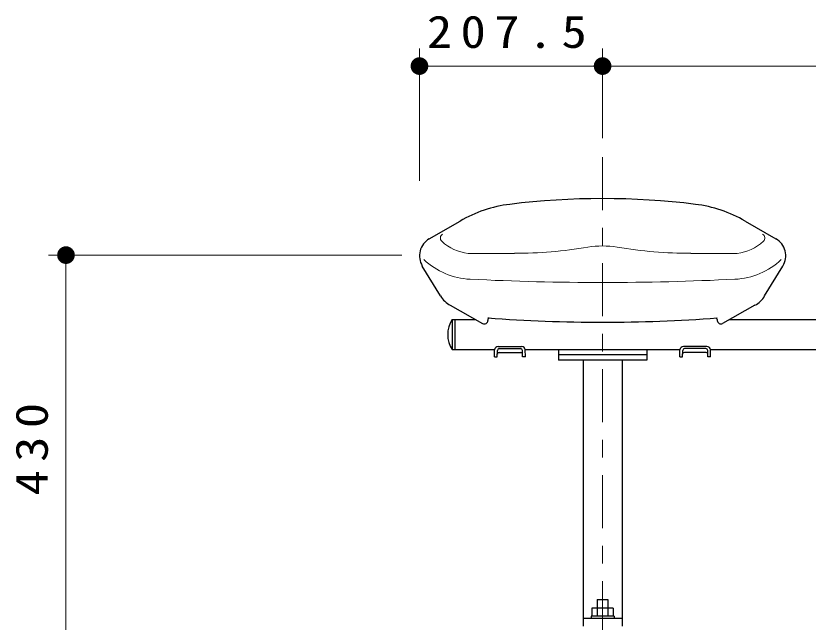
# Model space of a CAD drawing. Units: millimetres on the paper, scale 1:20. Extents: x -365 to 12, y -40 to 257.
# Drawn here: x -331.54 to -286.65, y 107.28 to 141.6 of the extents above; entities that cross this region are included whole.
import ezdxf

# ---------------------------------------------------------------- set-up
doc = ezdxf.new("R2010")
doc.units = ezdxf.units.MM
doc.linetypes.add('USER2', pattern=[6, 3, -1, 1, -1])
doc.layers.add('LY_1', color=7, linetype='Continuous', lineweight=25)
doc.styles.add('ＭＳ ゴシック', font='')
doc.styles.get('ＭＳ ゴシック').set_extended_font_data('MS Gothic')

# ---------------------------------------------------------------- blocks, each defined once
blk = doc.blocks.new('filled_dot')
at = {"color": 0, "linetype": 'Continuous', "lineweight": -2, "const_width": 1.25}
blk.add_lwpolyline([(-0.625, 0, 1), (0.625, 0, 1)], format="xyb", close=True, dxfattribs=at)

msp = doc.modelspace()

# ---------------------------------------------------------------- linework, layer by layer
at = {"layer": 'LY_1', "lineweight": 13}
for p, q in [((-308.673, 132.26), (-308.673, 139.76)), ((-298.298, 134.677), (-298.298, 139.76)), ((-308.673, 138.76), (-298.298, 138.76)), ((-298.298, 138.76), (-227.048, 138.76)), ((-309.673, 128.06), (-329.698, 128.06)), ((-328.698, 106.56), (-328.698, 128.06)), ((-305.92, 128.16), (-303.298, 128.16)), ((-293.298, 128.16), (-290.676, 128.16))]:
    msp.add_line(p, q, dxfattribs=at)
at = {"layer": 'LY_1', "linetype": 'USER2', "lineweight": 13}
msp.add_line((-298.298, 133.602), (-298.298, 87.613), dxfattribs=at)
at = {"layer": 'LY_1'}
for p, q in [((-308.119, 128.98), (-306.375, 129.987)), ((-290.221, 129.987), (-288.477, 128.98)), ((-307.477, 125.746), (-308.511, 127.444)), ((-289.119, 125.746), (-288.085, 127.444)), ((-306.931, 125.218), (-305.093, 124.186)), ((-289.665, 125.218), (-291.503, 124.186)), ((-306.823, 124.41), (-306.823, 122.71)), ((-306.823, 124.41), (-305.493, 124.41)), ((-306.673, 124.41), (-306.673, 122.71)), ((-304.798, 124.41), (-304.798, 124.359)), ((-291.798, 124.41), (-291.798, 124.359)), ((-291.103, 124.41), (-281.743, 124.41)), ((-306.823, 122.71), (-304.413, 122.71)), ((-304.423, 122.304), (-304.413, 122.71)), ((-304.263, 122.3), (-304.254, 122.669)), ((-304.213, 122.893), (-302.883, 122.893)), ((-304.159, 122.55), (-302.937, 122.55)), ((-304.154, 122.767), (-302.942, 122.767)), ((-302.833, 122.3), (-302.842, 122.669)), ((-302.683, 122.71), (-293.915, 122.71)), ((-302.673, 122.304), (-302.683, 122.71)), ((-300.798, 122.71), (-300.798, 122.11)), ((-295.798, 122.71), (-295.798, 122.11)), ((-293.926, 122.304), (-293.915, 122.71)), ((-293.766, 122.3), (-293.756, 122.669)), ((-292.385, 122.893), (-293.716, 122.893)), ((-292.439, 122.55), (-293.662, 122.55)), ((-292.445, 122.767), (-293.656, 122.767)), ((-292.336, 122.3), (-292.345, 122.669)), ((-292.176, 122.304), (-292.186, 122.71)), ((-292.186, 122.71), (-280.663, 122.71)), ((-304.423, 122.3), (-304.263, 122.3)), ((-302.673, 122.3), (-302.833, 122.3)), ((-295.798, 122.41), (-300.798, 122.41)), ((-295.798, 122.11), (-300.798, 122.11)), ((-299.398, 122.11), (-299.398, 107.06)), ((-297.198, 122.11), (-297.198, 107.06)), ((-293.926, 122.3), (-293.765, 122.3)), ((-292.176, 122.3), (-292.336, 122.3)), ((-298.598, 108.56), (-298.598, 108.075)), ((-298.598, 108.56), (-297.998, 108.56)), ((-297.998, 108.56), (-297.998, 108.075)), ((-297.692, 108.075), (-298.904, 108.075)), ((-298.904, 108.075), (-298.904, 107.625)), ((-298.601, 108.075), (-298.601, 107.625)), ((-297.995, 108.075), (-297.995, 107.625)), ((-297.692, 108.075), (-297.692, 107.625)), ((-299.398, 107.51), (-297.198, 107.51)), ((-298.948, 107.625), (-298.948, 107.51)), ((-297.648, 107.625), (-298.948, 107.625)), ((-297.648, 107.625), (-297.648, 107.51))]:
    msp.add_line(p, q, dxfattribs=at)
for centre, radius, start, end in [((-298.298, 88.76), 42.5, 82.8982, 97.1018), ((-302.625, 123.492), 7.5, 97.1018, 120), ((-293.971, 123.492), 7.5, 60, 82.8982), ((-307.565, 128.02), 1.108, 119.9999, 211.3371), ((-289.031, 128.02), 1.108, 328.6628, 60), ((-306.196, 126.526), 1.5, 211.3371, 240.6728), ((-290.4, 126.526), 1.5, 299.3272, 328.6629), ((-305.503, 123.56), 1.57, 147.2208, 212.7789), ((-304.996, 124.359), 0.198, 240.6733, 0), ((-298.298, 208.885), 84.625, 265.59479, 274.40519), ((-304.698, 124.41), 0.1, 108.597, 180), ((-291.898, 124.41), 0.1, 0, 71.403), ((-291.6, 124.359), 0.198, 180, 299.3268), ((-304.213, 122.693), 0.2, 90, 178.5613), ((-304.159, 122.45), 0.1, 90, 178.5613), ((-304.154, 122.667), 0.1, 90, 178.5613), ((-302.942, 122.667), 0.1, 1.4387, 90), ((-302.937, 122.45), 0.1, 1.4388, 90), ((-302.883, 122.693), 0.2, 1.4387, 90), ((-293.716, 122.693), 0.2, 90, 178.5613), ((-293.662, 122.45), 0.1, 90, 178.5612), ((-293.656, 122.667), 0.1, 90, 178.5613), ((-292.445, 122.667), 0.1, 1.4387, 90), ((-292.439, 122.45), 0.1, 1.4387, 90), ((-292.385, 122.693), 0.2, 1.4387, 90)]:
    msp.add_arc(centre, radius, start, end, dxfattribs=at)
at = {"layer": 'LY_1', "lineweight": 13}
for centre, radius, start, end in [((-307.24, 129.026), 0.25, 120, 227.7801), ((-305.593, 130.84), 2.7, 227.78, 263.047), ((-291.003, 130.84), 2.7, 276.953, 312.22), ((-289.357, 129.026), 0.25, 312.2201, 60.0001), ((-303.298, 153.223), 25.062, 270, 279.5739), ((-298.298, 123.579), 5, 80.4261, 99.5739), ((-293.298, 153.223), 25.062, 260.426, 270), ((-305.593, 130.84), 4.15, 227.0085, 267.1708), ((-291.003, 130.84), 4.15, 272.8292, 312.9914), ((-298.298, 278.46), 151.95, 267.17081, 272.82917)]:
    msp.add_arc(centre, radius, start, end, dxfattribs=at)

# ---------------------------------------------------------------- block references
at = {"layer": 'LY_1', "lineweight": 13, "xscale": 0.4, "yscale": 0.4}
msp.add_blockref('filled_dot', (-308.673, 138.76), dxfattribs=at)
for p, rotation in [((-298.298, 138.76), 180), ((-328.698, 128.06), 270)]:
    msp.add_blockref('filled_dot', p, dxfattribs=dict(at, rotation=rotation))

# ---------------------------------------------------------------- texts
at = {"layer": 'LY_1', "insert": (-303.486, 139.76), "char_height": 1.833, "attachment_point": 8, "style": 'ＭＳ ゴシック'}
msp.add_mtext('\\T1.33;\\W1.15;207.5', dxfattribs=at)
at = {"layer": 'LY_1', "insert": (-329.698, 117.31), "char_height": 1.833, "attachment_point": 8, "rotation": 90, "style": 'ＭＳ ゴシック'}
msp.add_mtext('\\T1.33;\\W1.15;430', dxfattribs=at)

doc.saveas('drawing.dxf')
